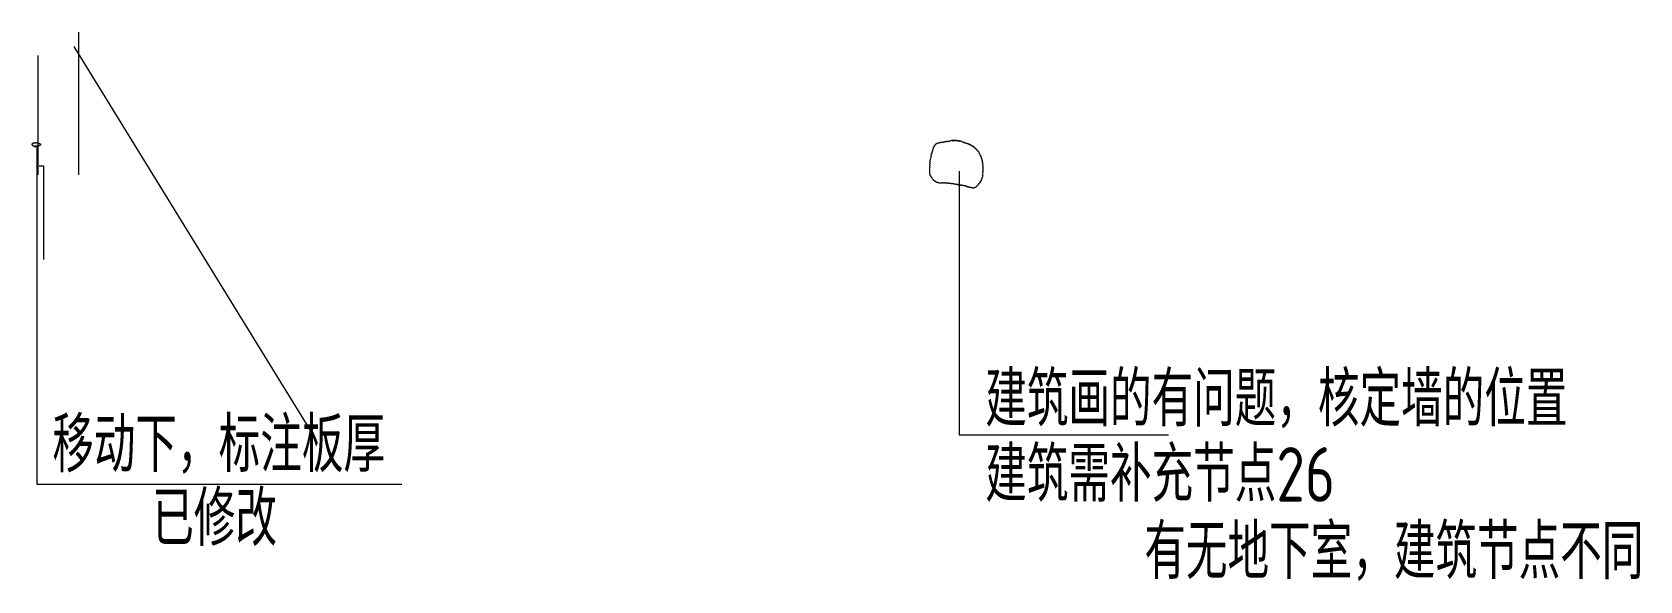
# Model space of a CAD drawing. Extents: x -1058961 to 23600, y -449123 to 2751847.
# Drawn here: x -303316 to -68293, y 1994877 to 2075131 of the extents above; entities that cross this region are included whole.
import ezdxf

# ---------------------------------------------------------------- set-up
doc = ezdxf.new("R2010")
doc.units = 0
doc.header["$LTSCALE"] = 1000
doc.layers.add('S-S说明文字', color=7, linetype='CONTINUOUS')
doc.layers.add('签名', color=7, linetype='CONTINUOUS', lineweight=18)
doc.styles.add('TSSD_REIN', font='tssdeng.shx', dxfattribs={"width": 0.7, "height": 300, "bigfont": 'tssdchn.shx'})

msp = doc.modelspace()

# ---------------------------------------------------------------- linework, layer by layer
at = {"layer": '签名', "color": 1}
for p, q in [((-296504.76, 2054239.11), (-296504.76, 2075130.91)), ((-302445.02, 2054239.11), (-302445.02, 2071714.25)), ((-302626.04, 2058540.63), (-302626.04, 2009015.9)), ((-167782.84, 2054796.52), (-167782.84, 2016216.52)), ((-167782.84, 2016216.52), (-137213.67, 2016216.52)), ((-302626.04, 2009015.9), (-249258.05, 2009015.9))]:
    msp.add_line(p, q, dxfattribs=at)
for points in [[(-297207.19, 2073027.32), (-262466.46, 2016589.13)], [(-302284.69, 2055588.88), (-301638.02, 2055588.88), (-301638.02, 2041881.39)]]:
    msp.add_lwpolyline(points, dxfattribs=at)
for points in [[(-302827.56, 2058404.02, -0.52056705), (-302832.36, 2058401.62, -0.52056705), (-302832.36, 2058401.62, -0.52056705), (-303019.49, 2058423.19, -0.52056705), (-303019.49, 2058423.19, -0.52056705), (-303086.67, 2058451.95, -0.52056705), (-303086.67, 2058451.95, -0.52056705), (-303122.65, 2058471.13, -0.52056705), (-303122.65, 2058471.13, -0.52056705), (-303161.04, 2058492.7, -0.52056705), (-303161.04, 2058492.7, -0.52056705), (-303194.63, 2058516.67, -0.52056705), (-303194.63, 2058516.67, -0.52056705), (-303216.22, 2058540.63, -0.52056705), (-303216.22, 2058540.63, -0.52056705), (-303233.01, 2058571.79, -0.52056705), (-303233.01, 2058571.79, -0.52056705), (-303257.01, 2058612.54, -0.52056705), (-303257.01, 2058612.54, -0.52056705), (-303285.8, 2058658.08, -0.52056705), (-303285.8, 2058658.08, -0.52056705), (-303300.19, 2058713.21, -0.52056705), (-303300.19, 2058713.21, -0.52056705), (-303302.59, 2058770.73, -0.52056705), (-303302.59, 2058770.73, -0.52056705), (-303292.99, 2058797.09, -0.52056705), (-303292.99, 2058797.09, -0.52056705), (-303264.2, 2058840.24, -0.52056705), (-303264.2, 2058840.24, -0.52056705), (-303233.01, 2058866.6, -0.52056705), (-303233.01, 2058866.6, -0.52056705), (-303185.03, 2058897.76, -0.52056705), (-303185.03, 2058897.76, -0.52056705), (-303120.25, 2058924.12, -0.52056705), (-303120.25, 2058924.12, -0.52056705), (-303021.89, 2058936.11, -0.52056705), (-303021.89, 2058936.11, -0.52056705), (-302899.54, 2058938.51, -0.52056705), (-302899.54, 2058938.51, -0.52056705), (-302772.38, 2058926.52, -0.52056705), (-302772.38, 2058926.52, -0.52056705), (-302573.25, 2058904.95, -0.52056705), (-302573.25, 2058904.95, -0.52056705), (-302441.3, 2058885.78, -0.52056705), (-302441.3, 2058885.78, -0.52056705), (-302378.93, 2058878.58, -0.52056705), (-302378.93, 2058878.58, -0.52056705), (-302330.94, 2058871.39, -0.52056705), (-302330.94, 2058871.39, -0.52056705), (-302304.55, 2058866.6, -0.52056705), (-302304.55, 2058866.6, -0.52056705), (-302290.16, 2058861.81, -0.52056705), (-302290.16, 2058861.81, -0.52056705), (-302285.36, 2058857.01, -0.52056705), (-302285.36, 2058857.01, -0.52056705), (-302268.57, 2058840.24, -0.52056705), (-302268.57, 2058840.24, -0.52056705), (-302182.2, 2058794.7, -0.52056705), (-302182.2, 2058794.7, -0.52056705), (-302110.22, 2058758.74, -0.52056705), (-302110.22, 2058758.74, -0.52056705), (-302091.03, 2058732.38, -0.52056705), (-302091.03, 2058732.38, -0.52056705), (-302100.63, 2058684.44, -0.52056705), (-302100.63, 2058684.44, -0.52056705), (-302124.62, 2058641.3, -0.52056705), (-302124.62, 2058641.3, -0.52056705), (-302148.61, 2058607.74, -0.52056705), (-302148.61, 2058607.74, -0.52056705), (-302167.8, 2058588.57, -0.52056705), (-302167.8, 2058588.57, -0.52056705), (-302201.39, 2058562.21, -0.52056705), (-302201.39, 2058562.21, -0.52056705), (-302225.38, 2058545.43, -0.52056705), (-302225.38, 2058545.43, -0.52056705), (-302251.77, 2058533.44, -0.52056705), (-302251.77, 2058533.44, -0.52056705), (-302275.77, 2058523.86, -0.52056705), (-302275.77, 2058523.86, -0.52056705), (-302318.95, 2058509.48, -0.52056705), (-302318.95, 2058509.48, -0.52056705), (-302369.33, 2058497.49, -0.52056705), (-302369.33, 2058497.49, -0.52056705), (-302407.72, 2058487.91, -0.52056705), (-302407.72, 2058487.91, -0.52056705), (-302462.89, 2058478.32, -0.52056705), (-302462.89, 2058478.32, -0.52056705), (-302498.88, 2058473.52, -0.52056705), (-302498.88, 2058473.52, -0.52056705), (-302525.27, 2058471.13, -0.52056705), (-302525.27, 2058471.13, -0.52056705), (-302549.26, 2058466.33, -0.52056705), (-302549.26, 2058466.33, -0.52056705), (-302570.86, 2058463.94, -0.52056705), (-302570.86, 2058463.94, -0.52056705), (-302594.85, 2058459.14, -0.52056705), (-302594.85, 2058459.14, -0.52056705), (-302616.44, 2058456.75, -0.52056705), (-302616.44, 2058456.75, -0.52056705), (-302640.43, 2058451.95, -0.52056705), (-302640.43, 2058451.95, -0.52056705), (-302662.02, 2058449.56, -0.52056705), (-302662.02, 2058449.56, -0.52056705), (-302681.22, 2058447.16, -0.52056705), (-302681.22, 2058447.16, -0.52056705), (-302707.6, 2058447.16, -0.52056705), (-302707.6, 2058447.16, -0.52056705), (-302729.2, 2058447.16, -0.52056705), (-302729.2, 2058447.16, -0.52056705), (-302748.39, 2058447.16, -0.52056705), (-302748.39, 2058447.16, -0.52056705), (-302774.78, 2058447.16, -0.52056705), (-302774.78, 2058447.16, -0.52056705), (-302791.58, 2058447.16, -0.52056705), (-302791.58, 2058447.16, -0.52056705), (-302805.97, 2058449.56, -0.52056705), (-302805.97, 2058449.56, -0.52056705), (-302817.96, 2058454.35, -0.52056705), (-302817.96, 2058454.35, -0.52056705), (-302825.16, 2058456.75, -0.52056705), (-302825.16, 2058456.75, -0.52056705), (-302832.36, 2058461.54, -0.52056705), (-302832.36, 2058461.54, -0.52056705), (-302834.76, 2058463.94, -0.52056705), (-302834.76, 2058463.94, -0.52056705), (-302839.56, 2058468.73, -0.52056705), (-302839.56, 2058468.73, -0.52056705), (-302841.96, 2058471.13, -0.52056705), (-302841.96, 2058471.13, -0.52056705), (-302844.35, 2058471.13, -0.52056705), (-302844.35, 2058471.13, -0.52056705), (-302849.15, 2058471.13, -0.52056705), (-302849.15, 2058471.13, -0.52056705), (-302851.55, 2058473.52, -0.52056705), (-302851.55, 2058473.52, -0.52056705), (-302856.35, 2058473.52, -0.52056705), (-302856.35, 2058473.52, -0.52056705), (-302861.15, 2058473.52, -0.52056705), (-302861.15, 2058473.52, -0.52056705), (-302863.55, 2058473.52, -0.52056705), (-302863.55, 2058473.52, -0.52056705), (-302870.75, 2058471.13, -0.52056705), (-302870.75, 2058471.13, -0.52056705), (-302873.14, 2058471.13, -0.52056705), (-302873.14, 2058471.13, -0.52056705), (-302877.94, 2058471.13, -0.52056705), (-302877.94, 2058471.13, -0.52056705), (-302880.34, 2058471.13, -0.52056705), (-302880.34, 2058471.13, -0.52056705), (-302887.54, 2058461.54, -0.52056705), (-302887.54, 2058461.54, -0.52056705), (-302892.34, 2058456.75, -0.52056705), (-302892.34, 2058456.75, -0.52056705), (-302894.74, 2058454.35, -0.52056705), (-302894.74, 2058454.35, -0.52056705), (-302894.74, 2058451.95, -0.52056705), (-302894.74, 2058451.95, -0.52056705), (-302897.14, 2058451.95, -0.52056705), (-302897.14, 2058451.95, -0.52056705), (-302901.94, 2058449.56, -0.52056705), (-302901.94, 2058449.56, -0.52056705), (-302906.73, 2058442.36, -0.52056705), (-302906.73, 2058442.36, -0.52056705), (-302909.13, 2058432.78, -0.52056705), (-302909.13, 2058432.78, -0.52056705), (-302909.13, 2058430.38, -0.52056705), (-302909.13, 2058430.38, -0.52056705), (-302911.53, 2058430.38, -0.52056705), (-302911.53, 2058430.38, -0.52056705), (-302911.53, 2058427.98, -0.52056705), (-302911.53, 2058427.98, -0.52056705), (-302913.93, 2058427.98, -0.52056705), (-302913.93, 2058427.98, -0.52056705), (-302913.93, 2058425.59, -0.52056705), (-302913.93, 2058425.59, -0.52056705), (-302913.93, 2058420.79, -0.52056705), (-302913.93, 2058420.79, -0.52056705), (-302916.33, 2058416, -0.52056705), (-302916.33, 2058416, -0.52056705), (-302916.33, 2058413.6, -0.52056705), (-302916.33, 2058413.6, -0.52056705), (-302916.33, 2058411.21, -0.52056705), (-302916.33, 2058411.21, -0.52056705), (-302916.33, 2058406.41, -0.52056705), (-302916.33, 2058406.41, -0.52056705), (-302916.33, 2058399.22, -0.52056705), (-302916.33, 2058399.22, -0.52056705), (-302916.33, 2058392.03, -0.52056705), (-302916.33, 2058392.03, -0.52056705), (-302918.73, 2058392.03, -0.52056705), (-302918.73, 2058392.03, -0.52056705), (-302921.13, 2058392.03, -0.52056705), (-302921.13, 2058392.03, -0.52056705), (-302921.13, 2058389.64, -0.52056705), (-302921.13, 2058389.64, -0.52056705), (-302923.53, 2058389.64, -0.52056705), (-302923.53, 2058389.64, -0.52056705), (-302923.53, 2058387.24, -0.52056705), (-302923.53, 2058387.24, -0.52056705), (-302925.93, 2058384.84, -0.52056705), (-302925.93, 2058384.84, -0.52056705), (-302928.33, 2058382.44, -0.52056705), (-302928.33, 2058382.44, -0.52056705), (-302928.33, 2058380.05, -0.52056705), (-302928.33, 2058380.05, -0.52056705), (-302928.33, 2058377.65, -0.52056705), (-302928.33, 2058377.65, -0.52056705), (-302928.33, 2058375.25, -0.52056705), (-302928.33, 2058375.25, -0.52056705), (-302925.93, 2058375.25, -0.52056705), (-302925.93, 2058375.25, -0.52056705), (-302921.13, 2058375.25, -0.52056705), (-302921.13, 2058375.25, -0.52056705), (-302897.14, 2058375.25, -0.52056705), (-302897.14, 2058375.25, -0.52056705), (-302846.75, 2058375.25, -0.52056705), (-302846.75, 2058375.25, -0.52056705), (-302784.38, 2058377.65, -0.52056705), (-302784.38, 2058377.65, -0.52056705), (-302722, 2058387.24, -0.52056705), (-302722, 2058387.24, -0.52056705), (-302695.61, 2058392.03, -0.52056705), (-302695.61, 2058392.03, -0.52056705), (-302693.21, 2058394.43, -0.52056705), (-302693.21, 2058394.43, -0.52056705), (-302693.21, 2058396.83, -0.52056705), (-302693.21, 2058396.83, -0.52056705), (-302695.61, 2058396.83, -0.52056705), (-302695.61, 2058396.83, -0.52056705), (-302698.01, 2058396.83, -0.52056705), (-302698.01, 2058396.83, -0.52056705), (-302700.41, 2058399.22, -0.52056705), (-302700.41, 2058399.22, -0.52056705), (-302702.81, 2058399.22, -0.52056705), (-302702.81, 2058399.22)], [(-167856.89, 2059178.59, 0.52056705), (-167879.11, 2059178.59, 0.52056705), (-167879.11, 2059178.59, 0.52056705), (-168056.81, 2059200.78, 0.52056705), (-168056.81, 2059200.78, 0.52056705), (-168390, 2059200.78, 0.52056705), (-168390, 2059200.78, 0.52056705), (-168678.77, 2059200.78, 0.52056705), (-168678.77, 2059200.78, 0.52056705), (-169145.25, 2059134.2, 0.52056705), (-169145.25, 2059134.2, 0.52056705), (-169434.01, 2059089.82, 0.52056705), (-169434.01, 2059089.82, 0.52056705), (-169722.78, 2059067.63, 0.52056705), (-169722.78, 2059067.63, 0.52056705), (-169989.34, 2059001.05, 0.52056705), (-169989.34, 2059001.05, 0.52056705), (-170255.89, 2058956.67, 0.52056705), (-170255.89, 2058956.67, 0.52056705), (-170566.87, 2058912.29, 0.52056705), (-170566.87, 2058912.29, 0.52056705), (-170833.43, 2058867.9, 0.52056705), (-170833.43, 2058867.9, 0.52056705), (-171055.56, 2058801.33, 0.52056705), (-171055.56, 2058801.33, 0.52056705), (-171188.84, 2058734.75, 0.52056705), (-171188.84, 2058734.75, 0.52056705), (-171255.48, 2058690.37, 0.52056705), (-171255.48, 2058690.37, 0.52056705), (-171322.12, 2058601.61, 0.52056705), (-171322.12, 2058601.61, 0.52056705), (-171410.97, 2058468.46, 0.52056705), (-171410.97, 2058468.46, 0.52056705), (-171477.61, 2058357.5, 0.52056705), (-171477.61, 2058357.5, 0.52056705), (-171566.46, 2058113.39, 0.52056705), (-171566.46, 2058113.39, 0.52056705), (-171633.1, 2057891.48, 0.52056705), (-171633.1, 2057891.48, 0.52056705), (-171699.73, 2057691.75, 0.52056705), (-171699.73, 2057691.75, 0.52056705), (-171766.37, 2057447.65, 0.52056705), (-171766.37, 2057447.65, 0.52056705), (-171833.01, 2057136.96, 0.52056705), (-171833.01, 2057136.96, 0.52056705), (-171877.44, 2056848.47, 0.52056705), (-171877.44, 2056848.47, 0.52056705), (-171966.29, 2056493.41, 0.52056705), (-171966.29, 2056493.41, 0.52056705), (-172032.93, 2056182.73, 0.52056705), (-172032.93, 2056182.73, 0.52056705), (-172055.14, 2055894.24, 0.52056705), (-172055.14, 2055894.24, 0.52056705), (-172055.14, 2055605.75, 0.52056705), (-172055.14, 2055605.75, 0.52056705), (-172077.35, 2055406.02, 0.52056705), (-172077.35, 2055406.02, 0.52056705), (-172099.57, 2055184.11, 0.52056705), (-172099.57, 2055184.11, 0.52056705), (-172099.57, 2054984.38, 0.52056705), (-172099.57, 2054984.38, 0.52056705), (-172099.57, 2054806.85, 0.52056705), (-172099.57, 2054806.85, 0.52056705), (-172099.57, 2054651.51, 0.52056705), (-172099.57, 2054651.51, 0.52056705), (-172077.35, 2054473.98, 0.52056705), (-172077.35, 2054473.98, 0.52056705), (-172055.14, 2054318.64, 0.52056705), (-172055.14, 2054318.64, 0.52056705), (-171988.5, 2054141.11, 0.52056705), (-171988.5, 2054141.11, 0.52056705), (-171899.65, 2053985.77, 0.52056705), (-171899.65, 2053985.77, 0.52056705), (-171810.8, 2053874.81, 0.52056705), (-171810.8, 2053874.81, 0.52056705), (-171721.95, 2053741.66, 0.52056705), (-171721.95, 2053741.66, 0.52056705), (-171588.67, 2053564.13, 0.52056705), (-171588.67, 2053564.13, 0.52056705), (-171477.61, 2053475.36, 0.52056705), (-171477.61, 2053475.36, 0.52056705), (-171344.33, 2053364.4, 0.52056705), (-171344.33, 2053364.4, 0.52056705), (-171188.84, 2053275.64, 0.52056705), (-171188.84, 2053275.64, 0.52056705), (-171011.13, 2053186.87, 0.52056705), (-171011.13, 2053186.87, 0.52056705), (-170744.58, 2053164.68, 0.52056705), (-170744.58, 2053164.68, 0.52056705), (-170344.74, 2053164.68, 0.52056705), (-170344.74, 2053164.68, 0.52056705), (-170033.76, 2053164.68, 0.52056705), (-170033.76, 2053164.68, 0.52056705), (-169744.99, 2053142.49, 0.52056705), (-169744.99, 2053142.49, 0.52056705), (-169456.23, 2053120.3, 0.52056705), (-169456.23, 2053120.3, 0.52056705), (-169123.03, 2053098.1, 0.52056705), (-169123.03, 2053098.1, 0.52056705), (-168789.84, 2053031.53, 0.52056705), (-168789.84, 2053031.53, 0.52056705), (-168589.92, 2053009.34, 0.52056705), (-168589.92, 2053009.34, 0.52056705), (-168412.22, 2052964.95, 0.52056705), (-168412.22, 2052964.95, 0.52056705), (-168212.3, 2052920.57, 0.52056705), (-168212.3, 2052920.57, 0.52056705), (-168012.38, 2052876.19, 0.52056705), (-168012.38, 2052876.19, 0.52056705), (-167790.25, 2052854, 0.52056705), (-167790.25, 2052854, 0.52056705), (-167590.34, 2052809.61, 0.52056705), (-167590.34, 2052809.61, 0.52056705), (-167346, 2052787.42, 0.52056705), (-167346, 2052787.42, 0.52056705), (-167079.44, 2052743.04, 0.52056705), (-167079.44, 2052743.04, 0.52056705), (-166946.16, 2052698.66, 0.52056705), (-166946.16, 2052698.66, 0.52056705), (-166857.31, 2052676.47, 0.52056705), (-166857.31, 2052676.47, 0.52056705), (-166768.46, 2052632.08, 0.52056705), (-166768.46, 2052632.08, 0.52056705), (-166635.18, 2052587.7, 0.52056705), (-166635.18, 2052587.7, 0.52056705), (-166457.48, 2052543.32, 0.52056705), (-166457.48, 2052543.32, 0.52056705), (-166213.14, 2052498.93, 0.52056705), (-166213.14, 2052498.93, 0.52056705), (-166035.43, 2052454.55, 0.52056705), (-166035.43, 2052454.55, 0.52056705), (-165924.37, 2052432.36, 0.52056705), (-165924.37, 2052432.36, 0.52056705), (-165835.51, 2052410.17, 0.52056705), (-165835.51, 2052410.17, 0.52056705), (-165724.45, 2052387.97, 0.52056705), (-165724.45, 2052387.97, 0.52056705), (-165657.81, 2052387.97, 0.52056705), (-165657.81, 2052387.97, 0.52056705), (-165568.96, 2052432.36, 0.52056705), (-165568.96, 2052432.36, 0.52056705), (-165435.68, 2052476.74, 0.52056705), (-165435.68, 2052476.74, 0.52056705), (-165280.19, 2052609.89, 0.52056705), (-165280.19, 2052609.89, 0.52056705), (-165124.7, 2052765.23, 0.52056705), (-165124.7, 2052765.23, 0.52056705), (-164924.78, 2053009.34, 0.52056705), (-164924.78, 2053009.34, 0.52056705), (-164724.87, 2053297.83, 0.52056705), (-164724.87, 2053297.83, 0.52056705), (-164547.17, 2053608.51, 0.52056705), (-164547.17, 2053608.51, 0.52056705), (-164458.31, 2053874.81, 0.52056705), (-164458.31, 2053874.81, 0.52056705), (-164391.68, 2054229.87, 0.52056705), (-164391.68, 2054229.87, 0.52056705), (-164391.68, 2054584.94, 0.52056705), (-164391.68, 2054584.94, 0.52056705), (-164369.46, 2054984.38, 0.52056705), (-164369.46, 2054984.38, 0.52056705), (-164347.25, 2055295.07, 0.52056705), (-164347.25, 2055295.07, 0.52056705), (-164369.46, 2055627.94, 0.52056705), (-164369.46, 2055627.94, 0.52056705), (-164391.68, 2055894.24, 0.52056705), (-164391.68, 2055894.24, 0.52056705), (-164436.1, 2056182.73, 0.52056705), (-164436.1, 2056182.73, 0.52056705), (-164480.53, 2056471.22, 0.52056705), (-164480.53, 2056471.22, 0.52056705), (-164569.38, 2056715.32, 0.52056705), (-164569.38, 2056715.32, 0.52056705), (-164636.02, 2056937.24, 0.52056705), (-164636.02, 2056937.24, 0.52056705), (-164724.87, 2057114.77, 0.52056705), (-164724.87, 2057114.77, 0.52056705), (-164813.72, 2057314.5, 0.52056705), (-164813.72, 2057314.5, 0.52056705), (-164902.57, 2057469.84, 0.52056705), (-164902.57, 2057469.84, 0.52056705), (-165035.85, 2057669.56, 0.52056705), (-165035.85, 2057669.56, 0.52056705), (-165146.91, 2057802.71, 0.52056705), (-165146.91, 2057802.71, 0.52056705), (-165257.98, 2057913.67, 0.52056705), (-165257.98, 2057913.67, 0.52056705), (-165346.83, 2058024.63, 0.52056705), (-165346.83, 2058024.63, 0.52056705), (-165480.11, 2058113.39, 0.52056705), (-165480.11, 2058113.39, 0.52056705), (-165635.6, 2058268.73, 0.52056705), (-165635.6, 2058268.73, 0.52056705), (-165835.51, 2058424.07, 0.52056705), (-165835.51, 2058424.07, 0.52056705), (-165946.58, 2058490.65, 0.52056705), (-165946.58, 2058490.65, 0.52056705), (-166057.64, 2058557.22, 0.52056705), (-166057.64, 2058557.22, 0.52056705), (-166190.92, 2058623.8, 0.52056705), (-166190.92, 2058623.8, 0.52056705), (-166301.99, 2058668.18, 0.52056705), (-166301.99, 2058668.18, 0.52056705), (-166457.48, 2058756.95, 0.52056705), (-166457.48, 2058756.95, 0.52056705), (-166590.76, 2058779.14, 0.52056705), (-166590.76, 2058779.14, 0.52056705), (-166746.25, 2058845.71, 0.52056705), (-166746.25, 2058845.71, 0.52056705), (-166923.95, 2058890.09, 0.52056705), (-166923.95, 2058890.09, 0.52056705), (-167123.87, 2058956.67, 0.52056705), (-167123.87, 2058956.67, 0.52056705), (-167323.78, 2059023.24, 0.52056705), (-167323.78, 2059023.24, 0.52056705), (-167523.7, 2059112.01, 0.52056705), (-167523.7, 2059112.01, 0.52056705), (-167745.83, 2059156.39, 0.52056705), (-167745.83, 2059156.39, 0.52056705), (-167901.32, 2059200.78, 0.52056705), (-167901.32, 2059200.78, 0.52056705), (-168034.6, 2059222.97, 0.52056705), (-168034.6, 2059222.97, 0.52056705), (-168123.45, 2059222.97, 0.52056705), (-168123.45, 2059222.97, 0.52056705), (-168234.51, 2059245.16, 0.52056705), (-168234.51, 2059245.16, 0.52056705), (-168367.79, 2059245.16, 0.52056705), (-168367.79, 2059245.16, 0.52056705), (-168501.07, 2059267.35, 0.52056705), (-168501.07, 2059267.35, 0.52056705), (-168634.35, 2059267.35, 0.52056705), (-168634.35, 2059267.35, 0.52056705), (-168700.99, 2059267.35, 0.52056705), (-168700.99, 2059267.35, 0.52056705), (-168723.2, 2059267.35, 0.52056705), (-168723.2, 2059267.35, 0.52056705), (-168745.41, 2059267.35, 0.52056705), (-168745.41, 2059267.35, 0.52056705), (-168745.41, 2059245.16, 0.52056705), (-168745.41, 2059245.16, 0.52056705), (-168767.63, 2059245.16, 0.52056705), (-168767.63, 2059245.16, 0.52056705), (-168789.84, 2059245.16, 0.52056705), (-168789.84, 2059245.16)]]:
    msp.add_lwpolyline(points, format="xyb", dxfattribs=at)

# ---------------------------------------------------------------- texts
at = {"layer": 'S-S说明文字', "color": 7, "style": 'TSSD_REIN', "width": 0.8}
for s, p in [('建筑画的有问题，核定墙的位置', (-163990.56, 2017445.94, 0)), ('移动下，标注板厚', (-300371.47, 2010775.22, 0)), ('建筑需补充节点26', (-163990.56, 2006439.26, 0))]:
    msp.add_text(s, height=8000, dxfattribs=at).set_placement(p)
at = {"layer": 'S-S说明文字', "color": 6, "style": 'TSSD_REIN', "width": 0.8}
for s, p in [('已修改', (-285755.27, 1999996.71, 0)), ('有无地下室，建筑节点不同', (-140730.03, 1995136.41, 0))]:
    msp.add_text(s, height=8000, dxfattribs=at).set_placement(p)

doc.saveas('drawing.dxf')
